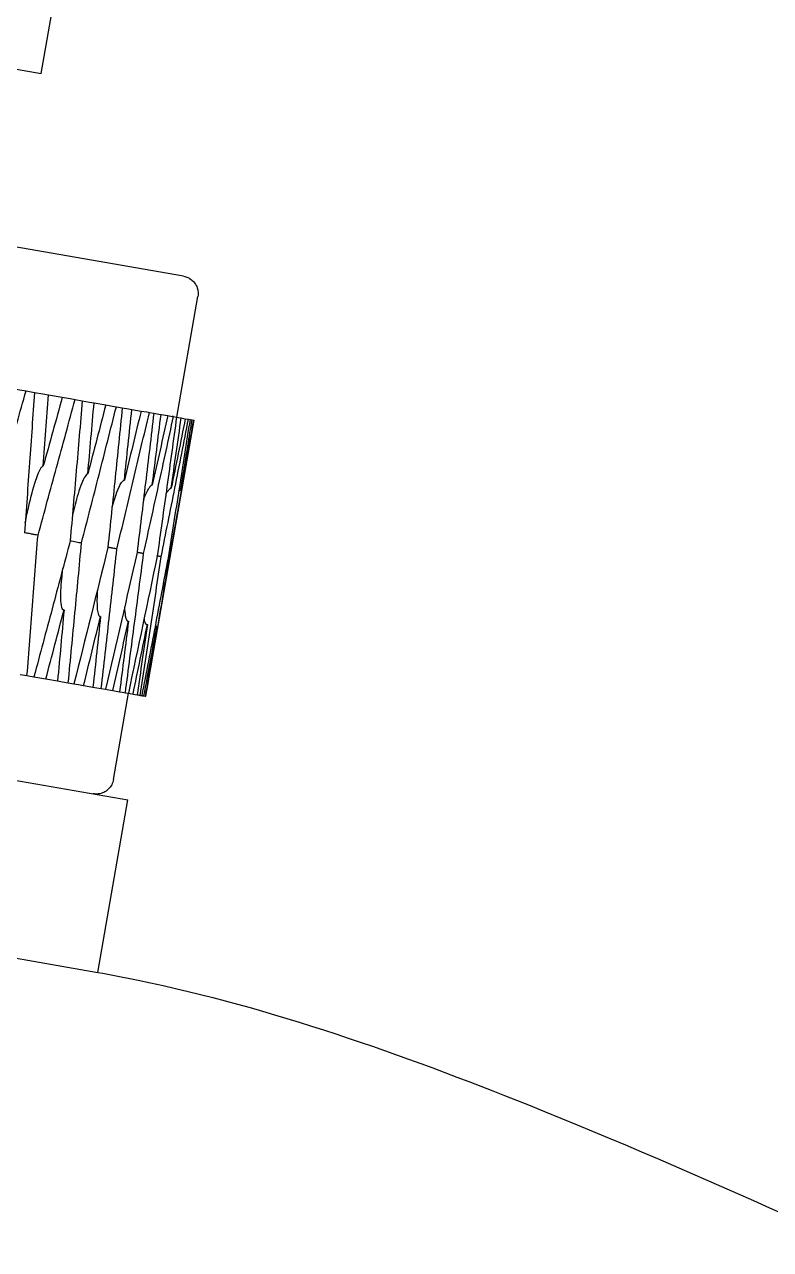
# Model space of a CAD drawing. Header units: millimetres. Extents: x 577 to 7172, y 252 to 2707.
# Drawn here: x 5555.67 to 5576.96, y 1657.58 to 1692.55 of the extents above; entities that cross this region are included whole.
import ezdxf

# ---------------------------------------------------------------- set-up
doc = ezdxf.new("R2010")
doc.units = ezdxf.units.MM
doc.header["$MEASUREMENT"] = 0
doc.layers.add('외형선(ISO)', color=7, linetype='Continuous', lineweight=30)

msp = doc.modelspace()

# ---------------------------------------------------------------- linework, layer by layer
at = {"layer": '외형선(ISO)'}
for p, q in [((5556.141, 1691.151), (5558.719, 1705.928)), ((5548.117, 1692.551), (5556.141, 1691.151)), ((5560.208, 1685.366), (5543.953, 1688.202)), ((5560.013, 1681.34), (5560.614, 1684.788)), ((5555.292, 1682.163), (5555.713, 1682.09)), ((5555.713, 1682.09), (5555.952, 1682.048)), ((5555.952, 1682.048), (5556.188, 1682.007)), ((5556.188, 1682.007), (5556.349, 1681.979)), ((5556.349, 1681.979), (5556.745, 1681.91)), ((5556.745, 1681.91), (5556.968, 1681.871)), ((5556.968, 1681.871), (5557.11, 1681.846)), ((5557.11, 1681.846), (5557.315, 1681.81)), ((5557.315, 1681.81), (5557.525, 1681.774)), ((5557.525, 1681.774), (5557.652, 1681.751)), ((5557.652, 1681.751), (5557.986, 1681.693)), ((5557.986, 1681.693), (5558.18, 1681.659)), ((5558.18, 1681.659), (5558.288, 1681.64)), ((5558.288, 1681.64), (5558.456, 1681.611)), ((5558.456, 1681.611), (5558.636, 1681.58)), ((5558.636, 1681.58), (5558.73, 1681.563)), ((5558.73, 1681.563), (5558.994, 1681.517)), ((5558.994, 1681.517), (5559.157, 1681.489)), ((5559.157, 1681.489), (5559.23, 1681.476)), ((5559.23, 1681.476), (5559.358, 1681.454)), ((5559.358, 1681.454), (5559.504, 1681.428)), ((5559.504, 1681.428), (5559.563, 1681.418)), ((5559.563, 1681.418), (5559.755, 1681.385)), ((5559.13, 1673.373), (5560.505, 1681.254)), ((5559.755, 1681.385), (5559.883, 1681.362)), ((5559.919, 1681.356), (5560.006, 1681.341)), ((5560.006, 1681.341), (5560.116, 1681.322)), ((5560.139, 1681.318), (5560.255, 1681.297)), ((5560.255, 1681.297), (5560.347, 1681.281)), ((5560.347, 1681.281), (5560.39, 1681.274)), ((5560.39, 1681.274), (5560.449, 1681.263)), ((5560.449, 1681.263), (5560.488, 1681.257)), ((5560.488, 1681.257), (5560.504, 1681.254)), ((5560.504, 1681.254), (5560.505, 1681.254)), ((5558.183, 1677.6), (5558.182, 1677.6)), ((5558.979, 1677.461), (5558.978, 1677.461)), ((5559.516, 1677.367), (5559.514, 1677.367)), ((5559.785, 1677.319), (5559.784, 1677.319)), ((5524.136, 1676.432), (5558.615, 1670.417)), ((5555.547, 1673.998), (5555.738, 1673.965)), ((5555.738, 1673.965), (5555.937, 1673.93)), ((5555.937, 1673.93), (5556.1, 1673.901)), ((5556.1, 1673.901), (5556.278, 1673.87)), ((5556.278, 1673.87), (5556.611, 1673.812)), ((5556.611, 1673.812), (5556.755, 1673.787)), ((5556.755, 1673.787), (5556.916, 1673.759)), ((5556.916, 1673.759), (5557.079, 1673.731)), ((5557.079, 1673.731), (5557.208, 1673.708)), ((5557.208, 1673.708), (5557.355, 1673.682)), ((5557.355, 1673.682), (5557.619, 1673.636)), ((5557.619, 1673.636), (5557.728, 1673.617)), ((5557.728, 1673.617), (5557.857, 1673.595)), ((5557.857, 1673.595), (5557.981, 1673.573)), ((5557.981, 1673.573), (5558.074, 1673.557)), ((5558.074, 1673.557), (5558.188, 1673.537)), ((5558.188, 1673.537), (5558.38, 1673.504)), ((5558.208, 1670.996), (5558.638, 1673.459)), ((5558.38, 1673.504), (5558.451, 1673.491)), ((5558.451, 1673.491), (5558.546, 1673.475)), ((5558.546, 1673.475), (5558.63, 1673.46)), ((5558.63, 1673.46), (5558.684, 1673.451)), ((5558.684, 1673.451), (5558.764, 1673.437)), ((5558.764, 1673.437), (5558.88, 1673.416)), ((5558.88, 1673.416), (5558.912, 1673.411)), ((5558.912, 1673.411), (5558.972, 1673.4)), ((5558.972, 1673.4), (5559.015, 1673.393)), ((5559.015, 1673.393), (5559.03, 1673.39)), ((5559.03, 1673.39), (5559.074, 1673.383)), ((5559.074, 1673.383), (5559.113, 1673.376)), ((5559.13, 1673.373), (5559.13, 1673.373)), ((5557.756, 1665.492), (5558.615, 1670.417)), ((5540.516, 1668.499), (5557.756, 1665.492))]:
    msp.add_line(p, q, dxfattribs=at)
for centre, radius, start, end in [((5497.885, 1349.592), 333.522, 79.30428, 79.30808), ((5474.032, 1223.301), 462.045, 79.30227, 79.30415)]:
    msp.add_arc(centre, radius, start, end, dxfattribs=at)
for points, knots in [([(5560.208, 1685.366), (5560.228, 1685.362), (5560.248, 1685.358), (5560.286, 1685.346), (5560.305, 1685.339), (5560.362, 1685.314), (5560.399, 1685.292), (5560.465, 1685.24), (5560.495, 1685.21), (5560.545, 1685.143), (5560.567, 1685.106), (5560.599, 1685.028), (5560.611, 1684.987), (5560.624, 1684.893), (5560.624, 1684.839), (5560.615, 1684.787)], [0, 0, 0, 0, 0.00609755, 0.00609755, 0.01210608, 0.01210608, 0.0247065, 0.0247065, 0.03730692, 0.03730692, 0.04990735, 0.04990735, 0.06250778, 0.06250778, 0.07833218, 0.07833218, 0.07833218, 0.07833218]), ([(5554.598, 1678.224), (5554.883, 1679.204), (5555.167, 1680.184), (5555.448, 1681.165), (5555.537, 1681.473), (5555.625, 1681.782), (5555.713, 1682.09)], [1.1898, 1.1898, 1.1898, 1.1898, 4.269826, 4.269826, 4.269826, 5.236912, 5.236912, 5.236912, 5.236912]), ([(5555.952, 1682.048), (5555.905, 1681.38), (5555.858, 1680.711), (5555.763, 1679.374), (5555.715, 1678.706), (5555.667, 1678.037)], [0.000001, 0.000001, 0.000001, 0.000001, 0.2022283, 0.2022283, 0.4043452, 0.4043452, 0.4043452, 0.4043452]), ([(5556.052, 1677.97), (5556.23, 1678.616), (5556.407, 1679.262), (5556.76, 1680.554), (5556.935, 1681.2), (5557.11, 1681.846)], [0.0000015, 0.0000015, 0.0000015, 0.0000015, 0.2024337, 0.2024337, 0.4049752, 0.4049752, 0.4049752, 0.4049752]), ([(5556.201, 1679.948), (5556.226, 1680.286), (5556.251, 1680.625), (5556.3, 1681.302), (5556.324, 1681.64), (5556.349, 1681.979)], [0.0000001, 0.0000001, 0.0000001, 0.0000001, 0.1025216, 0.1025216, 0.2050463, 0.2050463, 0.2050463, 0.2050463]), ([(5556.745, 1681.91), (5556.655, 1681.583), (5556.564, 1681.256), (5556.383, 1680.602), (5556.292, 1680.275), (5556.201, 1679.948)], [0.000001, 0.000001, 0.000001, 0.000001, 0.1025067, 0.1025067, 0.2050094, 0.2050094, 0.2050094, 0.2050094]), ([(5557.315, 1681.81), (5557.258, 1681.144), (5557.201, 1680.476), (5557.086, 1679.143), (5557.028, 1678.476), (5556.97, 1677.809)], [0.000001, 0.000001, 0.000001, 0.000001, 0.2022597, 0.2022597, 0.4044011, 0.4044011, 0.4044011, 0.4044011]), ([(5557.473, 1679.726), (5557.504, 1680.064), (5557.534, 1680.401), (5557.593, 1681.076), (5557.623, 1681.414), (5557.652, 1681.751)], [0, 0, 0, 0, 0.102515, 0.102515, 0.205021, 0.205021, 0.205021, 0.205021]), ([(5557.294, 1677.754), (5557.462, 1678.402), (5557.628, 1679.049), (5557.96, 1680.344), (5558.124, 1680.993), (5558.288, 1681.64)], [0, 0, 0, 0, 0.2024215, 0.2024215, 0.4049267, 0.4049267, 0.4049267, 0.4049267]), ([(5557.986, 1681.693), (5557.901, 1681.365), (5557.816, 1681.037), (5557.645, 1680.382), (5557.559, 1680.054), (5557.473, 1679.726)], [0.000001, 0.000001, 0.000001, 0.000001, 0.1024871, 0.1024871, 0.2049823, 0.2049823, 0.2049823, 0.2049823]), ([(5558.456, 1681.611), (5558.389, 1680.946), (5558.321, 1680.281), (5558.185, 1678.952), (5558.116, 1678.287), (5558.046, 1677.622)], [0.000001, 0.000001, 0.000001, 0.000001, 0.2022283, 0.2022283, 0.4043452, 0.4043452, 0.4043452, 0.4043452]), ([(5558.303, 1677.577), (5558.46, 1678.227), (5558.615, 1678.877), (5558.924, 1680.176), (5559.077, 1680.826), (5559.23, 1681.476)], [0.000001, 0.000001, 0.000001, 0.000001, 0.2024334, 0.2024334, 0.4049748, 0.4049748, 0.4049748, 0.4049748]), ([(5558.516, 1679.544), (5558.552, 1679.88), (5558.588, 1680.217), (5558.659, 1680.89), (5558.694, 1681.227), (5558.73, 1681.563)], [0.000004, 0.000004, 0.000004, 0.000004, 0.102524, 0.102524, 0.2050502, 0.2050502, 0.2050502, 0.2050502]), ([(5558.994, 1681.517), (5558.915, 1681.188), (5558.836, 1680.859), (5558.676, 1680.202), (5558.596, 1679.873), (5558.516, 1679.544)], [0.000001, 0.000001, 0.000001, 0.000001, 0.1025083, 0.1025083, 0.2050094, 0.2050094, 0.2050094, 0.2050094]), ([(5559.358, 1681.454), (5559.279, 1680.791), (5559.2, 1680.128), (5559.04, 1678.802), (5558.96, 1678.14), (5558.878, 1677.477)], [0.000001, 0.000001, 0.000001, 0.000001, 0.2022283, 0.2022283, 0.4043452, 0.4043452, 0.4043452, 0.4043452]), ([(5559.313, 1679.405), (5559.355, 1679.74), (5559.397, 1680.076), (5559.48, 1680.747), (5559.522, 1681.083), (5559.563, 1681.418)], [0.0000011, 0.0000011, 0.0000011, 0.0000011, 0.1025222, 0.1025222, 0.2050477, 0.2050477, 0.2050477, 0.2050477]), ([(5559.065, 1677.445), (5559.209, 1678.096), (5559.353, 1678.748), (5559.638, 1680.052), (5559.779, 1680.704), (5559.919, 1681.356)], [0.000001, 0.000001, 0.000001, 0.000001, 0.2024334, 0.2024334, 0.4049748, 0.4049748, 0.4049748, 0.4049748]), ([(5559.755, 1681.385), (5559.682, 1681.055), (5559.608, 1680.725), (5559.461, 1680.065), (5559.387, 1679.735), (5559.313, 1679.405)], [0.000001, 0.000001, 0.000001, 0.000001, 0.1025077, 0.1025077, 0.2050099, 0.2050099, 0.2050099, 0.2050099]), ([(5560.006, 1681.341), (5559.916, 1680.68), (5559.824, 1680.019), (5559.64, 1678.698), (5559.547, 1678.037), (5559.453, 1677.377)], [0.000001, 0.000001, 0.000001, 0.000001, 0.2022283, 0.2022283, 0.4043452, 0.4043452, 0.4043452, 0.4043452]), ([(5559.566, 1677.357), (5559.698, 1678.011), (5559.829, 1678.665), (5560.089, 1679.973), (5560.219, 1680.627), (5560.347, 1681.281)], [0.0000009, 0.0000009, 0.0000009, 0.0000009, 0.2024334, 0.2024334, 0.4049747, 0.4049747, 0.4049747, 0.4049747]), ([(5560.39, 1681.274), (5560.287, 1680.615), (5560.183, 1679.956), (5559.974, 1678.639), (5559.869, 1677.981), (5559.762, 1677.323)], [0.000001, 0.000001, 0.000001, 0.000001, 0.2022283, 0.2022283, 0.4043452, 0.4043452, 0.4043452, 0.4043452]), ([(5559.852, 1679.311), (5559.9, 1679.645), (5559.948, 1679.98), (5560.044, 1680.649), (5560.091, 1680.983), (5560.139, 1681.318)], [0.000001, 0.000001, 0.000001, 0.000001, 0.1025219, 0.1025219, 0.2050473, 0.2050473, 0.2050473, 0.2050473]), ([(5560.255, 1681.297), (5560.189, 1680.966), (5560.122, 1680.635), (5559.987, 1679.973), (5559.919, 1679.642), (5559.852, 1679.311)], [0.000001, 0.000001, 0.000001, 0.000001, 0.1025074, 0.1025074, 0.2050094, 0.2050094, 0.2050094, 0.2050094]), ([(5560.488, 1681.257), (5560.428, 1680.925), (5560.367, 1680.592), (5560.245, 1679.928), (5560.184, 1679.596), (5560.123, 1679.264)], [0.000001, 0.000001, 0.000001, 0.000001, 0.1025074, 0.1025074, 0.2050094, 0.2050094, 0.2050094, 0.2050094]), ([(5560.21, 1679.791), (5560.25, 1680.036), (5560.29, 1680.282), (5560.37, 1680.773), (5560.409, 1681.018), (5560.449, 1681.263)], [0.000001, 0.000001, 0.000001, 0.000001, 0.0754921, 0.0754921, 0.1509845, 0.1509845, 0.1509845, 0.1509845]), ([(5555.991, 1679.541), (5556.014, 1679.611), (5556.041, 1679.686), (5556.092, 1679.804), (5556.119, 1679.861), (5556.155, 1679.912), (5556.165, 1679.924), (5556.179, 1679.937), (5556.184, 1679.94), (5556.192, 1679.945), (5556.197, 1679.947), (5556.201, 1679.948)], [-0.04409196, -0.04409196, -0.04409196, -0.04409196, -0.02357216, -0.02357216, -0.00811413, -0.00811413, -0.00353733, -0.00353733, -0.00165386, -0.00165386, -0.00000176, -0.00000176, -0.00000176, -0.00000176]), ([(5557.473, 1679.726), (5557.467, 1679.725), (5557.461, 1679.722), (5557.448, 1679.714), (5557.442, 1679.709), (5557.421, 1679.689), (5557.407, 1679.669), (5557.36, 1679.596), (5557.326, 1679.519), (5557.301, 1679.457)], [-0.0318104, -0.0318104, -0.0318104, -0.0318104, -0.02958552, -0.02958552, -0.02693862, -0.02693862, -0.02032854, -0.02032854, -0.000001, -0.000001, -0.000001, -0.000001]), ([(5555.688, 1678.33), (5555.72, 1678.489), (5555.754, 1678.649), (5555.845, 1679.043), (5555.915, 1679.314), (5555.991, 1679.541)], [0.027361, 0.027361, 0.027361, 0.027361, 0.075409, 0.075409, 0.1493378, 0.1493378, 0.1493378, 0.1493378]), ([(5557.301, 1679.457), (5557.227, 1679.273), (5557.159, 1679.037), (5557.108, 1678.845), (5557.082, 1678.749), (5557.058, 1678.651), (5557.035, 1678.553)], [0, 0, 0, 0, 0.645261, 0.645261, 0.645261, 1.007738, 1.007738, 1.007738, 1.007738]), ([(5558.385, 1679.385), (5558.404, 1679.423), (5558.429, 1679.467), (5558.465, 1679.511), (5558.476, 1679.522), (5558.492, 1679.534), (5558.497, 1679.537), (5558.507, 1679.542), (5558.511, 1679.543), (5558.516, 1679.544)], [-0.02079627, -0.02079627, -0.02079627, -0.02079627, -0.00793257, -0.00793257, -0.00344264, -0.00344264, -0.0016072, -0.0016072, -0.00000098, -0.00000098, -0.00000098, -0.00000098]), ([(5559.061, 1678.973), (5559.103, 1679.088), (5559.151, 1679.206), (5559.209, 1679.303), (5559.217, 1679.316), (5559.225, 1679.328)], [0.13537123, 0.13537123, 0.13537123, 0.13537123, 0.15562559, 0.15562559, 0.15869183, 0.15869183, 0.15869183, 0.15869183]), ([(5559.7, 1679.131), (5559.713, 1679.157), (5559.727, 1679.182), (5559.761, 1679.235), (5559.783, 1679.266), (5559.807, 1679.287)], [-0.0169717, -0.0169717, -0.0169717, -0.0169717, -0.00949694, -0.00949694, -0.000001, -0.000001, -0.000001, -0.000001]), ([(5560.068, 1679.231), (5560.072, 1679.235), (5560.076, 1679.239), (5560.086, 1679.247), (5560.093, 1679.252), (5560.106, 1679.259), (5560.112, 1679.261), (5560.119, 1679.263)], [0.208468637, 0.208468637, 0.208468637, 0.208468637, 0.210266799, 0.210266799, 0.21295214, 0.21295214, 0.215184766, 0.215184766, 0.215184766, 0.215184766]), ([(5559.8, 1677.316), (5559.84, 1677.538), (5559.881, 1677.76), (5559.961, 1678.204), (5560.001, 1678.427), (5560.041, 1678.649)], [0.000001, 0.000001, 0.000001, 0.000001, 0.0685016, 0.0685016, 0.1370036, 0.1370036, 0.1370036, 0.1370036]), ([(5555.868, 1678.005), (5555.847, 1678.009), (5555.826, 1678.013), (5555.782, 1678.021), (5555.76, 1678.025), (5555.72, 1678.032), (5555.701, 1678.035), (5555.678, 1678.04), (5555.673, 1678.041), (5555.667, 1678.041)], [0.00004601, 0.00004601, 0.00004601, 0.00004601, 0.00659218, 0.00659218, 0.01366133, 0.01366133, 0.02026028, 0.02026028, 0.022448, 0.022448, 0.022448, 0.022448]), ([(5555.738, 1673.965), (5555.792, 1674.632), (5555.845, 1675.299), (5555.949, 1676.635), (5556.001, 1677.302), (5556.052, 1677.97)], [0.000001, 0.000001, 0.000001, 0.000001, 0.2024114, 0.2024114, 0.4048476, 0.4048476, 0.4048476, 0.4048476]), ([(5556.052, 1677.97), (5556.026, 1677.975), (5555.997, 1677.981), (5555.935, 1677.992), (5555.902, 1677.999), (5555.868, 1678.005)], [-0.02039106, -0.02039106, -0.02039106, -0.02039106, -0.01029564, -0.01029564, -0.00012368, -0.00012368, -0.00012368, -0.00012368]), ([(5556.97, 1677.81), (5556.799, 1677.163), (5556.628, 1676.516), (5556.283, 1675.223), (5556.11, 1674.576), (5555.937, 1673.93)], [0.0000094, 0.0000094, 0.0000094, 0.0000094, 0.2023441, 0.2023441, 0.4046361, 0.4046361, 0.4046361, 0.4046361]), ([(5556.916, 1673.759), (5556.98, 1674.425), (5557.044, 1675.09), (5557.17, 1676.422), (5557.232, 1677.088), (5557.294, 1677.754)], [0.000001, 0.000001, 0.000001, 0.000001, 0.202444, 0.202444, 0.4048711, 0.4048711, 0.4048711, 0.4048711]), ([(5557.14, 1677.783), (5557.167, 1677.777), (5557.194, 1677.772), (5557.246, 1677.763), (5557.271, 1677.758), (5557.294, 1677.754)], [-0.01649213, -0.01649213, -0.01649213, -0.01649213, -0.00822933, -0.00822933, -0.00002589, -0.00002589, -0.00002589, -0.00002589]), ([(5557.857, 1673.595), (5557.933, 1674.258), (5558.008, 1674.922), (5558.157, 1676.25), (5558.231, 1676.914), (5558.303, 1677.577)], [0.000001, 0.000001, 0.000001, 0.000001, 0.2024117, 0.2024117, 0.4048476, 0.4048476, 0.4048476, 0.4048476]), ([(5558.303, 1677.577), (5558.284, 1677.581), (5558.265, 1677.585), (5558.224, 1677.592), (5558.204, 1677.596), (5558.183, 1677.6)], [0.000001, 0.000001, 0.000001, 0.000001, 0.00632804, 0.00632804, 0.01265459, 0.01265459, 0.01265459, 0.01265459]), ([(5558.546, 1673.475), (5558.634, 1674.136), (5558.721, 1674.798), (5558.894, 1676.121), (5558.98, 1676.783), (5559.065, 1677.445)], [0.000001, 0.000001, 0.000001, 0.000001, 0.2024117, 0.2024117, 0.4048476, 0.4048476, 0.4048476, 0.4048476]), ([(5558.972, 1673.4), (5559.073, 1674.059), (5559.173, 1674.719), (5559.371, 1676.038), (5559.469, 1676.697), (5559.566, 1677.357)], [0.000001, 0.000001, 0.000001, 0.000001, 0.2024117, 0.2024117, 0.4048476, 0.4048476, 0.4048476, 0.4048476]), ([(5559.762, 1677.323), (5559.639, 1676.668), (5559.516, 1676.012), (5559.267, 1674.702), (5559.141, 1674.048), (5559.015, 1673.393)], [0.000001, 0.000001, 0.000001, 0.000001, 0.2023552, 0.2023552, 0.4046826, 0.4046826, 0.4046826, 0.4046826]), ([(5559.13, 1673.373), (5559.243, 1674.03), (5559.356, 1674.687), (5559.579, 1676.001), (5559.69, 1676.659), (5559.8, 1677.316)], [0.000001, 0.000001, 0.000001, 0.000001, 0.2024117, 0.2024117, 0.4048476, 0.4048476, 0.4048476, 0.4048476]), ([(5556.704, 1676.153), (5556.699, 1676.351), (5556.717, 1676.596), (5556.737, 1676.79), (5556.744, 1676.869), (5556.753, 1676.947), (5556.763, 1677.025)], [0, 0, 0, 0, 0.644616, 0.644616, 0.644616, 0.9035114, 0.9035114, 0.9035114, 0.9035114]), ([(5556.795, 1675.837), (5556.791, 1675.836), (5556.787, 1675.836), (5556.779, 1675.837), (5556.776, 1675.838), (5556.766, 1675.844), (5556.761, 1675.849), (5556.745, 1675.869), (5556.738, 1675.889), (5556.712, 1675.975), (5556.706, 1676.076), (5556.704, 1676.153)], [0.00000281, 0.00000281, 0.00000281, 0.00000281, 0.0013801, 0.0013801, 0.00274413, 0.00274413, 0.00528149, 0.00528149, 0.01103516, 0.01103516, 0.03070237, 0.03070237, 0.03070237, 0.03070237]), ([(5557.748, 1676.413), (5557.734, 1676.208), (5557.731, 1676.035), (5557.742, 1675.888), (5557.743, 1675.87), (5557.745, 1675.853)], [-0.04451086, -0.04451086, -0.04451086, -0.04451086, -0.00532119, -0.00532119, -0.000001, -0.000001, -0.000001, -0.000001]), ([(5556.278, 1673.87), (5556.364, 1674.198), (5556.451, 1674.526), (5556.623, 1675.181), (5556.709, 1675.509), (5556.795, 1675.837)], [0.000001, 0.000001, 0.000001, 0.000001, 0.1025131, 0.1025131, 0.2050576, 0.2050576, 0.2050576, 0.2050576]), ([(5556.795, 1675.837), (5556.765, 1675.499), (5556.734, 1675.162), (5556.673, 1674.487), (5556.642, 1674.15), (5556.611, 1673.812)], [0, 0, 0, 0, 0.1025356, 0.1025356, 0.2050389, 0.2050389, 0.2050389, 0.2050389]), ([(5557.745, 1675.853), (5557.751, 1675.801), (5557.761, 1675.74), (5557.786, 1675.688), (5557.793, 1675.676), (5557.807, 1675.662), (5557.813, 1675.659), (5557.822, 1675.655), (5557.825, 1675.655), (5557.831, 1675.654), (5557.835, 1675.654), (5557.838, 1675.655)], [0.000001, 0.000001, 0.000001, 0.000001, 0.01569792, 0.01569792, 0.02025314, 0.02025314, 0.02272431, 0.02272431, 0.02390441, 0.02390441, 0.02509666, 0.02509666, 0.02509666, 0.02509666]), ([(5558.523, 1675.921), (5558.525, 1675.829), (5558.53, 1675.74), (5558.546, 1675.653), (5558.549, 1675.637), (5558.553, 1675.622)], [-0.02675027, -0.02675027, -0.02675027, -0.02675027, -0.00465732, -0.00465732, -0.000001, -0.000001, -0.000001, -0.000001]), ([(5557.355, 1673.682), (5557.436, 1674.011), (5557.517, 1674.34), (5557.678, 1674.997), (5557.758, 1675.326), (5557.838, 1675.655)], [0.000001, 0.000001, 0.000001, 0.000001, 0.1025335, 0.1025335, 0.2050688, 0.2050688, 0.2050688, 0.2050688]), ([(5557.838, 1675.655), (5557.802, 1675.318), (5557.766, 1674.982), (5557.693, 1674.309), (5557.656, 1673.973), (5557.619, 1673.636)], [0.0000033, 0.0000033, 0.0000033, 0.0000033, 0.1025288, 0.1025288, 0.2050516, 0.2050516, 0.2050516, 0.2050516]), ([(5558.188, 1673.537), (5558.263, 1673.867), (5558.338, 1674.197), (5558.487, 1674.856), (5558.561, 1675.186), (5558.635, 1675.516)], [0.000001, 0.000001, 0.000001, 0.000001, 0.1025329, 0.1025329, 0.2050693, 0.2050693, 0.2050693, 0.2050693]), ([(5558.635, 1675.516), (5558.593, 1675.18), (5558.551, 1674.845), (5558.466, 1674.174), (5558.423, 1673.839), (5558.38, 1673.504)], [0.0000011, 0.0000011, 0.0000011, 0.0000011, 0.1025277, 0.1025277, 0.2050499, 0.2050499, 0.2050499, 0.2050499]), ([(5559.077, 1675.575), (5559.078, 1675.571), (5559.079, 1675.567), (5559.087, 1675.529), (5559.097, 1675.492), (5559.112, 1675.464)], [0.21469546, 0.21469546, 0.21469546, 0.21469546, 0.21688305, 0.21688305, 0.23532416, 0.23532416, 0.23532416, 0.23532416]), ([(5558.764, 1673.437), (5558.833, 1673.767), (5558.901, 1674.098), (5559.038, 1674.76), (5559.106, 1675.091), (5559.173, 1675.422)], [0.000001, 0.000001, 0.000001, 0.000001, 0.1025327, 0.1025327, 0.2050689, 0.2050689, 0.2050689, 0.2050689]), ([(5559.173, 1675.422), (5559.125, 1675.088), (5559.076, 1674.753), (5558.979, 1674.085), (5558.93, 1673.751), (5558.88, 1673.416)], [0.000001, 0.000001, 0.000001, 0.000001, 0.1025275, 0.1025275, 0.2050494, 0.2050494, 0.2050494, 0.2050494]), ([(5559.074, 1673.383), (5559.136, 1673.714), (5559.198, 1674.046), (5559.322, 1674.71), (5559.383, 1675.043), (5559.445, 1675.375)], [0.000001, 0.000001, 0.000001, 0.000001, 0.1025326, 0.1025326, 0.2050688, 0.2050688, 0.2050688, 0.2050688]), ([(5559.445, 1675.375), (5559.39, 1675.041), (5559.335, 1674.708), (5559.224, 1674.042), (5559.169, 1673.709), (5559.113, 1673.376)], [0.000001, 0.000001, 0.000001, 0.000001, 0.1025274, 0.1025274, 0.2050493, 0.2050493, 0.2050493, 0.2050493]), ([(5558.209, 1670.996), (5558.199, 1670.943), (5558.181, 1670.891), (5558.13, 1670.797), (5558.097, 1670.753), (5558.02, 1670.681), (5557.974, 1670.65), (5557.878, 1670.606), (5557.826, 1670.591), (5557.749, 1670.582), (5557.726, 1670.581), (5557.678, 1670.583), (5557.654, 1670.585), (5557.63, 1670.589)], [0, 0, 0, 0, 0.01614686, 0.01614686, 0.03207063, 0.03207063, 0.0480026, 0.0480026, 0.06393462, 0.06393462, 0.07102006, 0.07102006, 0.07825302, 0.07825302, 0.07825302, 0.07825302]), ([(5557.756, 1665.492), (5558.141, 1665.424), (5558.525, 1665.351), (5562.725, 1664.476), (5566.428, 1663.153), (5579.925, 1657.759), (5589.327, 1652.638), (5602.236, 1647.983), (5605.223, 1647.06), (5608.248, 1646.532)], [0, 0, 0, 0, 0.117395, 0.117395, 1.287005, 1.287005, 4.478067, 4.478067, 5.403935, 5.403935, 5.403935, 5.403935])]:
    msp.add_open_spline(points, degree=3, knots=knots, dxfattribs=at)
for points, weights in [([(5559.919, 1681.356), (5559.901, 1681.359), (5559.883, 1681.362)], [0.947682051388, 0.967683877749, 0.991935982978]), ([(5560.116, 1681.322), (5560.128, 1681.32), (5560.139, 1681.318)], [0.992855807227, 0.977697103444, 0.964187949655]), ([(5559.313, 1679.405), (5559.274, 1679.399), (5559.225, 1679.328)], [0.980453894888, 0.932602239748, 0.902794491623]), ([(5559.852, 1679.311), (5559.831, 1679.308), (5559.807, 1679.287)], [0.98049307149, 0.954838713945, 0.934369071347]), ([(5560.123, 1679.264), (5560.121, 1679.263), (5560.119, 1679.263)], [0.980642581944, 0.977967134428, 0.975348009714]), ([(5559.065, 1677.445), (5559.023, 1677.453), (5558.979, 1677.461)], [0.904789364112, 0.939961552881, 0.999278551982]), ([(5559.566, 1677.357), (5559.541, 1677.362), (5559.516, 1677.367)], [0.935704047821, 0.961642348335, 0.99577042427]), ([(5559.113, 1673.376), (5559.121, 1673.374), (5559.13, 1673.373)], [0.984702740122, 0.974117893413, 0.964387332145])]:
    msp.add_rational_spline(points, weights, degree=2, dxfattribs=at)
for points in [[(5560.041, 1678.649), (5560.197, 1679.517), (5560.351, 1680.385), (5560.504, 1681.254)], [(5560.123, 1679.264), (5560.152, 1679.439), (5560.181, 1679.615), (5560.21, 1679.791)], [(5558.166, 1678.774), (5558.242, 1679.04), (5558.317, 1679.251), (5558.385, 1679.385)], [(5556.97, 1677.814), (5557.02, 1677.805), (5557.079, 1677.794), (5557.14, 1677.781)], [(5558.046, 1677.622), (5557.727, 1676.324), (5557.405, 1675.027), (5557.079, 1673.731)], [(5558.878, 1677.477), (5558.583, 1676.175), (5558.284, 1674.874), (5557.981, 1673.573)], [(5559.453, 1677.377), (5559.182, 1676.071), (5558.908, 1674.765), (5558.63, 1673.46)], [(5559.398, 1675.394), (5559.403, 1675.389), (5559.407, 1675.385), (5559.413, 1675.382)]]:
    msp.add_open_spline(points, degree=3, dxfattribs=at)
for points, weights, knots in [([(5558.182, 1677.6), (5558.18, 1677.601), (5558.177, 1677.601), (5558.108, 1677.614), (5558.046, 1677.626)], [0.993852296592, 0.996893193464, 1, 0.911916322974, 0.876812596729], [1.5541344, 1.5541344, 1.5541344, 1.5707963, 1.5707963, 2.0431921, 2.0431921, 2.0431921]), ([(5558.978, 1677.461), (5558.976, 1677.461), (5558.974, 1677.462), (5558.925, 1677.471), (5558.879, 1677.48)], [0.995534528244, 0.997749979348, 1, 0.935454489184, 0.899357045437], [1.5587294, 1.5587294, 1.5587294, 1.5707963, 1.5707963, 1.9169561, 1.9169561, 1.9169561]), ([(5559.514, 1677.367), (5559.514, 1677.367), (5559.513, 1677.367), (5559.483, 1677.373), (5559.454, 1677.378)], [0.997537846396, 0.998763704826, 1, 0.959763302272, 0.930581772367], [1.564166, 1.564166, 1.564166, 1.5707963, 1.5707963, 1.7865871, 1.7865871, 1.7865871]), ([(5558.553, 1675.622), (5558.577, 1675.524), (5558.621, 1675.516), (5558.628, 1675.515), (5558.635, 1675.516)], [0.905892863761, 0.941103024422, 1, 0.990258177969, 0.981164394815], [5.9673188, 5.9673188, 5.9673188, 6.2831853, 6.2831853, 6.335431, 6.335431, 6.335431]), ([(5559.112, 1675.464), (5559.132, 1675.427), (5559.159, 1675.422), (5559.166, 1675.421), (5559.173, 1675.422)], [0.936435108742, 0.963724832468, 1, 0.990168385001, 0.98099681023], [6.0886403, 6.0886403, 6.0886403, 6.2831853, 6.2831853, 6.3359126, 6.3359126, 6.3359126]), ([(5559.413, 1675.382), (5559.421, 1675.377), (5559.43, 1675.375), (5559.437, 1675.374), (5559.445, 1675.375)], [0.976383486087, 0.987672930624, 1, 0.990070654855, 0.98081453728], [6.2170748, 6.2170748, 6.2170748, 6.2831853, 6.2831853, 6.3364367, 6.3364367, 6.3364367])]:
    msp.add_rational_spline(points, weights, degree=2, knots=knots, dxfattribs=at)

doc.saveas('drawing.dxf')
